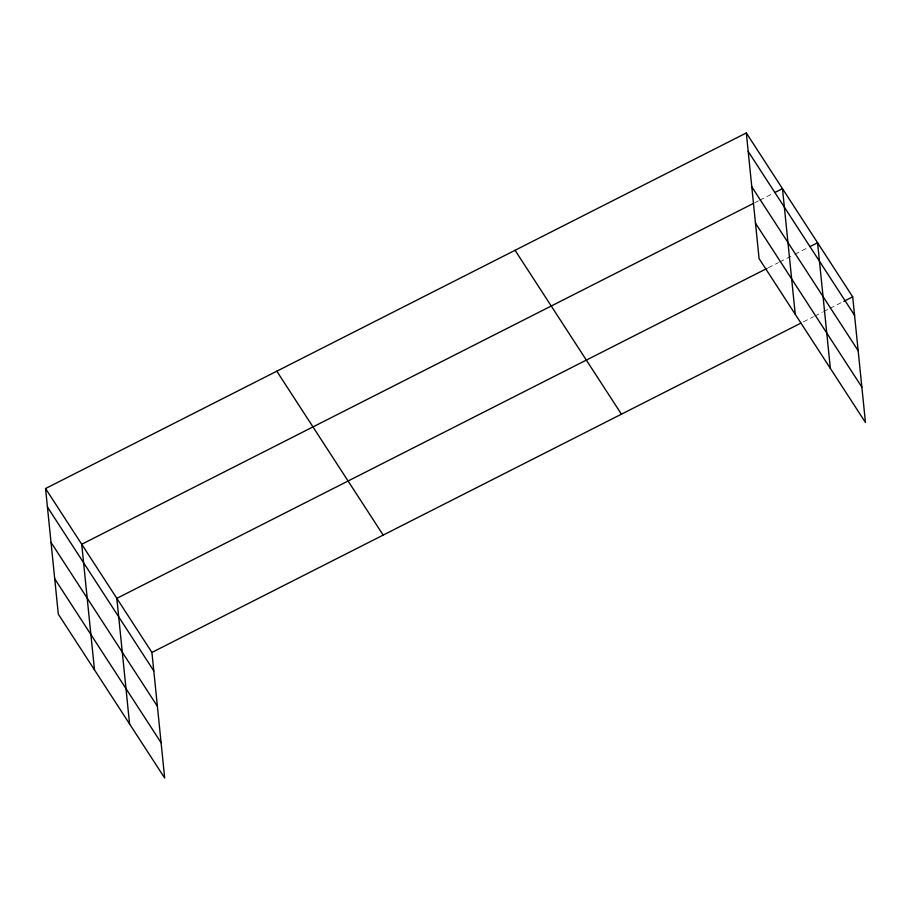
<?xml version="1.0" encoding="UTF-8"?>
<svg xmlns="http://www.w3.org/2000/svg" width="911" height="911" viewBox="0 0 911 911"><rect width="100%" height="100%" fill="white"/><g stroke="black" fill="none" stroke-linecap="round" stroke-linejoin="round"><path stroke-width="0.68" stroke-dasharray="4.55 3.42" d="M754.684 202.777L758.476 200.853M759.74 200.215L773.633 193.155M768.303 267.766L778.415 262.63M779.679 261.992L793.572 254.943M794.836 254.294L808.74 247.245M803.411 321.845L813.512 316.721M814.776 316.083L822.36 312.234M823.624 311.585L828.68 309.023M829.944 308.385L842.584 301.974"/><path stroke-width="1.37" d="M45.55 488.535L151.921 652.435L164.686 778.051L58.315 614.162L45.55 488.535L746.314 132.949L852.685 296.838L865.45 422.465L759.079 258.565L746.314 132.949M753.42 203.415L81.717 544.266L94.482 669.881M774.897 192.517L782.481 188.668L795.246 314.284M767.039 268.403L116.824 598.356L129.578 723.972M810.004 246.608L817.588 242.759L830.342 368.374M151.921 652.435L800.883 323.132M843.848 301.336L852.685 296.838M748.193 151.42L854.564 315.32M751.78 186.778L858.162 350.678M755.481 223.206L861.863 387.107M515.068 250.286L621.439 414.186M276.807 371.187L383.178 535.087M47.429 507.017L153.8 670.917M51.016 542.375L157.387 706.276M54.717 578.804L161.088 742.704"/></g></svg>
